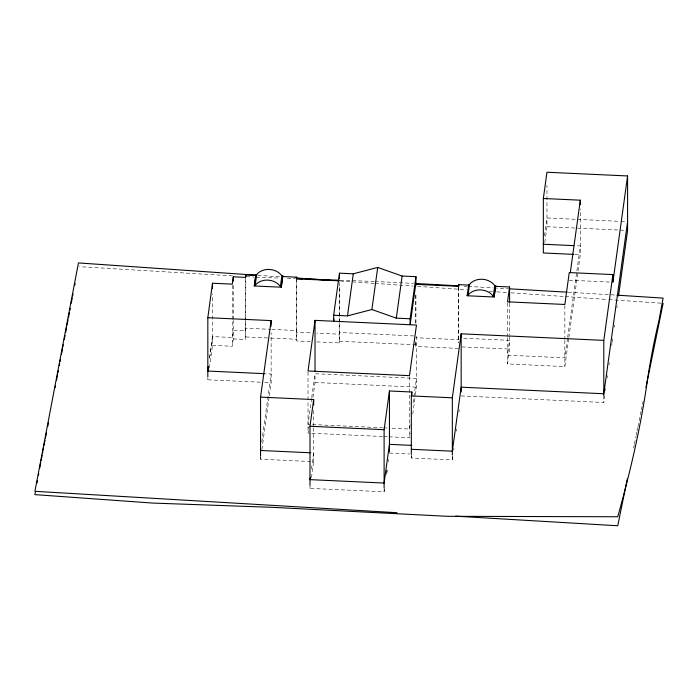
<?xml version="1.0" encoding="UTF-8"?>
<svg xmlns="http://www.w3.org/2000/svg" width="698" height="698" viewBox="0 0 698 698"><rect width="100%" height="100%" fill="white"/><g stroke="black" fill="none" stroke-linecap="round" stroke-linejoin="round"><path stroke-width="0.52" stroke-dasharray="3.49 2.62" d="M212.489 336.602L209.426 359.208L212.489 336.602L232.268 337.509L233.28 330.189L245.495 330.756L245.844 328.2L270.737 329.351M260.398 382.216L207.829 379.799L208.117 377.644M209.426 367.951L212.489 345.336L212.489 294.12M212.489 345.336L232.268 346.252L233.28 338.931L233.28 320.391M233.28 338.931L245.495 339.498L245.844 278.101M261.75 441.869L271.129 373.971L265.764 373.727M313.681 427.883L313.681 461.675L260.555 459.223L260.851 457.068M261.898 449.529L269.192 396.717M269.341 395.644L271.129 382.713L271.129 332.58M310.374 341.601L296.476 340.956L296.711 280.439M311.596 398.506L308.027 424.349L382.504 427.778M311.744 397.432L315.025 373.744L416.479 378.412L412.762 405.329M382.504 436.52L308.027 433.092L308.917 426.626M312.94 397.555L315.025 382.478L315.025 373.744M311.465 468.951L313.681 452.932L311.509 452.836M384.554 488.565L384.109 491.793L309.991 488.373L310.287 486.236M311.465 477.694L313.681 461.675M316.796 341.898L339.245 342.927L339.481 281.8M386.483 474.588L386.779 472.433M388.263 461.683L388.559 459.537M458.481 348.415L415.711 346.452L415.947 340.894M410.084 424.716L409.49 429.026L388.978 428.075M388.978 436.817L409.49 437.759L410.084 433.458M412.762 414.071L415.293 395.766M415.441 394.693L416.479 387.154L416.479 333.757M452.766 456.719L452.33 459.921L411.323 458.036L411.864 454.119M458.717 338.007L458.481 339.682L415.711 337.71M453.656 450.323L453.953 448.186M456.309 431.12L456.605 428.991M458.961 411.925L459.258 409.787M568.713 338.609L564.848 366.581L507.525 363.937L509.575 349.087L509.575 335.991M544.501 235.837L546.97 217.985L576.382 219.338M544.789 242.476L546.97 226.728L546.97 185.31M567.526 338.469L564.848 357.838L507.525 355.203L509.575 340.345L461.963 338.155M567.675 337.396L580.308 245.94L575.963 245.74M568.861 337.527L577.935 271.897M578.084 270.815L580.308 254.683L580.308 208.903M461.169 395.923L603.805 402.493L604.704 396.036M605.445 390.662L605.742 388.516M607.225 377.758L607.522 375.611M609.005 364.853L609.302 362.707M611.684 345.501L611.98 343.346M612.129 342.273L612.722 337.972M614.205 327.222L614.502 325.067M616.884 307.862L617.18 305.715M633.583 448.072L634.238 444.879M634.456 443.815L635.974 436.363M636.192 435.299L636.838 432.106M637.056 431.041L637.71 427.848M637.928 426.783L641.183 410.825M641.401 409.761L642.265 405.503M642.483 404.439L643.137 401.245M256.166 277.202L279.837 278.048M287.367 278.319L294.896 278.598M340.249 280.23L373.831 281.442M577.473 219.39L619.955 221.345M621.045 221.397L626.49 221.65M546.97 226.728L624.309 230.288M574.873 254.43L580.308 254.683M569.254 280.203L610.767 282.114M271.819 329.395L296.711 330.547L296.476 332.213L311.448 332.911M413.792 335.939L339.481 332.51L339.245 334.185L316.796 333.155M245.844 336.942L269.655 338.041M270.737 338.085L296.711 339.28M339.481 341.252L415.947 344.777M461.963 346.897L509.575 349.087M315.025 382.478L416.479 387.154M264.69 382.417L271.129 382.713M383.586 427.83L387.905 428.031M383.586 436.573L387.905 436.765M389.449 453.081L409.735 454.014M374.905 281.495L413.609 283.405M232.478 275.876L79.52 266.68M246.481 276.652L254.02 277.08M464.074 286.18L467.294 286.372M468.367 286.433L493.032 287.864M494.105 287.925L508.013 288.736M568.277 292.244L615.968 295.088M257.754 275.317L280.579 276.897M340.345 281.032L374.032 283.362M375.123 283.432L413.155 286.058M417.5 286.363L466.404 289.74M489.228 291.319L492.483 291.546M496.836 291.843L506.617 292.523M510.962 292.82L564.211 296.502M565.293 296.58L607.679 299.503M608.761 299.582L660.927 303.185M603.805 395.696L603.805 402.493M564.848 305.558L564.848 339.324M564.848 340.415L564.848 366.581M509.575 303.316L509.575 334.9M507.525 302.915L507.525 336.68M507.525 337.771L507.525 363.937M458.717 286.817L458.717 342.858M458.481 287.401L458.481 342.596M452.33 456.038L452.33 459.921M415.947 295.027L415.947 324.169M415.711 295.228L415.711 323.549M415.711 341.592L415.711 346.452M411.323 454.145L411.323 458.036M409.49 376.746L409.49 437.759M384.109 488.879L384.109 491.793M339.245 287.349L339.245 322.206M339.245 323.296L339.245 342.927M313.681 410.459L313.681 426.792M309.991 486.436L309.991 488.373M308.027 372.069L308.027 433.092M296.476 279.933L296.476 340.956M260.555 457.286L260.555 459.223M245.495 278.476L245.495 339.498M233.28 285.534L233.28 319.3M232.268 285.229L232.268 346.252M207.829 377.854L207.829 379.799"/><path stroke-width="1.05" d="M207.829 376.885L207.829 317.686L212.489 283.231L232.268 284.138L233.28 276.827L245.495 277.385L245.844 274.829L255.808 275.291L255.808 274.619L256.672 274.663A14.815 12.058 7.9 0 1 281.887 275.823L282.76 275.867L282.76 276.53L281.285 287.201L254.334 285.962L255.808 274.619M208.405 366.747L207.829 371.057L264.69 373.674M207.734 371.048L208.327 366.747M254.334 285.962L255.808 275.291M254.334 285.29L255.198 285.334L256.672 274.663M260.555 456.318L260.555 397.118L271.129 320.6L207.829 317.686M255.198 285.334A14.815 12.058 7.9 0 1 280.413 286.494L281.887 275.823M281.285 287.201L282.76 275.867M282.76 276.53L296.711 277.176L296.476 278.851L339.245 280.814M315.025 320.373L308.027 370.978L409.49 375.655L416.479 325.041L315.025 320.373L315.025 371.563M309.991 485.459L309.991 426.269L313.681 399.561L260.555 397.118M310.287 477.502L309.991 479.639L384.109 483.051L389.449 444.347L411.864 445.376M333.958 319.099L333.661 321.228L333.661 315.252L339.481 273.162L353.301 273.799L377.714 267.439L402.127 276.05L415.947 276.687L415.947 285.316M333.661 315.252L347.482 315.889L353.301 273.799M347.482 315.889L371.894 309.519L377.714 267.439M415.947 276.687L410.127 318.777L396.307 318.14L402.127 276.05M384.109 487.902L384.109 429.68L389.449 390.976L411.864 392.006L411.864 395.269M386.779 472.433L387.076 470.286M411.323 454.145L411.323 395.923L411.864 392.006M495.632 285.665L494.158 296.336L493.285 296.301A14.815 12.058 7.9 0 0 468.07 295.141L467.198 295.097L467.198 295.76L494.158 297.008L495.632 286.337L495.632 285.665L494.76 285.63A14.815 12.058 7.9 0 0 469.545 284.47L468.672 284.426L468.672 285.089L458.717 284.636L458.481 286.311L415.711 284.339L410.127 324.753L410.127 318.777M452.33 455.061L452.33 397.808L461.169 333.81L603.805 340.38L612.896 274.584L569.254 272.578L564.848 304.468L507.525 301.833L509.575 286.974L495.632 286.337M467.198 295.76L468.672 284.426M468.07 295.141L469.545 284.47M493.285 296.301L494.76 285.63M573.791 254.377L543.341 252.973L543.341 198.494L546.97 172.24L627.581 175.957L627.581 230.436L618.515 296.031M570.292 272.735L580.308 200.195L543.341 198.494M627.581 175.957L612.896 282.21L612.896 274.584M627.581 221.702L603.805 393.751L461.169 387.181L452.33 451.178L411.323 449.294M55.168 387.53L55.552 385.401M35.485 491.444L34.9 494.629L152.783 503.075L271.662 507.298L447.593 516.319L617.739 516.756C629.552 474.413 639.734 431.512 646.269 388.018A1277.462 468.899 67.6 0 1 658.964 320.652L663.1 298.116L617.032 295.158M37.029 482.937L37.413 480.809M38.381 475.486L38.774 473.366M39.76 468.009L40.746 462.652M41.147 460.505L42.133 455.148M42.534 453.002L42.927 450.856M56.521 380.105L57.506 374.922M57.899 372.845L58.3 370.769M59.286 365.578L59.679 363.51M60.08 361.433L60.473 359.357M61.468 354.165L62.462 348.965M62.864 346.889L63.265 344.812M64.26 339.612L65.062 335.45M65.656 332.335L66.65 327.135M67.052 325.059L68.046 319.859M68.448 317.782L69.442 312.591M69.844 310.505L70.245 308.429M71.24 303.229L72.234 298.037M72.636 295.961L73.037 293.875M43.128 449.782L43.538 447.688M43.957 445.586L44.995 440.325M45.405 438.231L46.443 432.969M74.669 285.517L75.087 283.423M47.682 426.67L48.52 422.456M627.293 478.933L617.739 525.76L455.715 516.18M645.955 387.407L663.1 303.342M298.125 278.711L302.426 278.868M307.801 279.06L339.167 280.195M543.341 244.239L573.791 245.635M280.413 286.494L281.285 286.538M411.323 395.923L452.33 397.808M309.991 426.269L384.109 429.68M260.555 450.489L310.427 452.784M415.764 283.51L458.708 285.866M509.086 288.798L567.186 292.183M397.005 512.716L34.9 491.313L78.446 262.928L255.581 275.169M295.786 277.952L329.482 280.282M371.894 309.519L396.307 318.14M603.805 340.38L603.805 395.696M580.308 200.195L580.308 204.549M509.575 286.974L509.575 302.225M494.158 296.336L494.158 297.008M461.169 333.81L461.169 392.04M458.717 284.636L458.717 286.817M389.449 390.976L389.449 452.112M339.481 273.162L339.481 278.563M313.681 399.561L313.681 405.006M296.711 277.176L296.711 279.348M271.129 320.6L271.129 326.045M245.844 274.829L245.844 277.01M233.28 276.827L233.28 281.181M212.489 283.231L212.489 288.675"/></g></svg>
